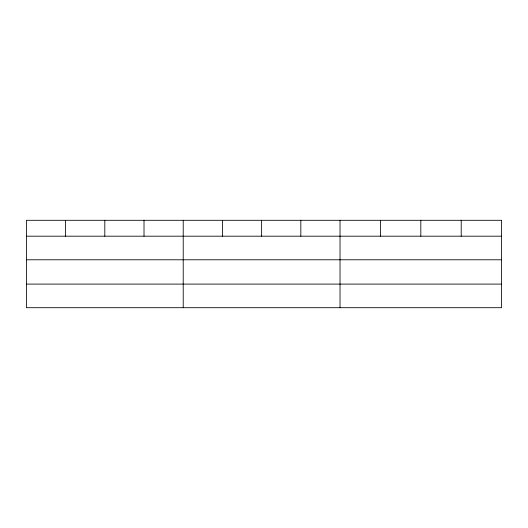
<?xml version="1.0" encoding="UTF-8"?>
<svg xmlns="http://www.w3.org/2000/svg" width="528" height="528" viewBox="0 0 528 528"><rect width="100%" height="100%" fill="white"/><g stroke="black" fill="none" stroke-linecap="round" stroke-linejoin="round"><path stroke-width="0.79" d="M26.4 236.188L501.6 236.188M26.4 259.783L501.6 259.783M26.4 284.097L501.6 284.097M461.208 220.301L461.208 236.188M420.816 220.301L420.816 236.188M380.424 220.301L380.424 236.188M340.032 220.301L340.032 307.699M300.828 220.301L300.828 236.188M261.624 220.301L261.624 236.188M222.42 220.301L222.42 236.188M183.216 220.301L183.216 307.699M144.012 220.301L144.012 236.188M104.808 220.301L104.808 236.188M65.604 220.301L65.604 236.188M501.6 220.301L26.4 220.301L26.4 307.699L501.6 307.699L501.6 220.301"/></g></svg>
